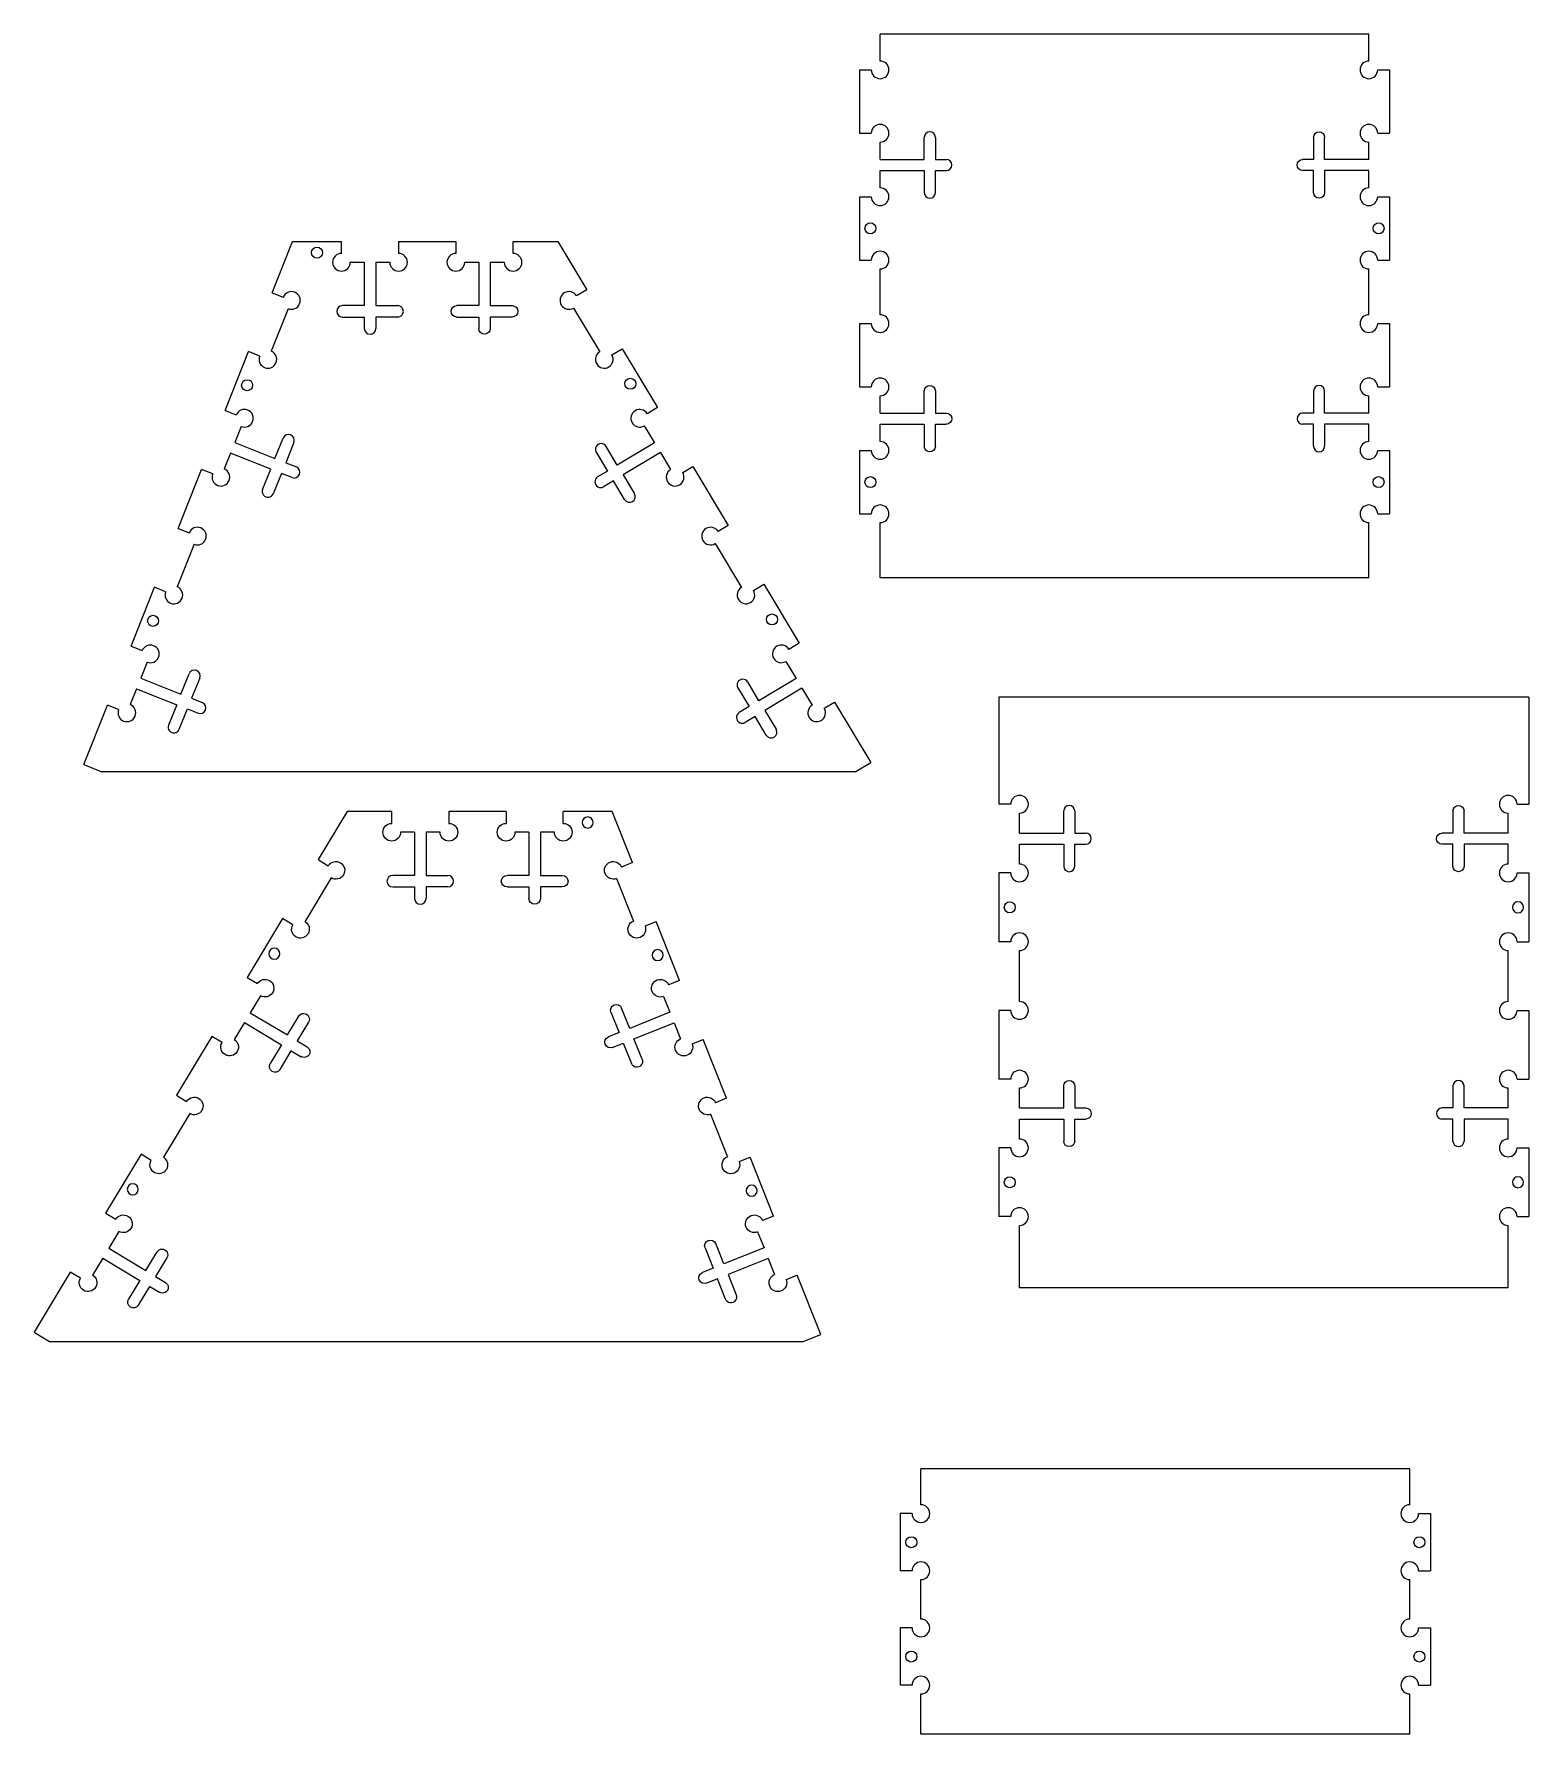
# Model space of a CAD drawing. Extents: x 41 to 901, y 169 to 1146.
import ezdxf

# ---------------------------------------------------------------- set-up
doc = ezdxf.new("R2010")
doc.units = 0
doc.header["$LTSCALE"] = 12.7
doc.layers.add('VISIBLE', color=7, linetype='CONTINUOUS')

msp = doc.modelspace()

# ---------------------------------------------------------------- linework, layer by layer
at = {"layer": 'VISIBLE'}
for p, q in [((527.76, 1130.55), (527.76, 1146.08)), ((808.69, 1146.08), (527.76, 1146.08)), ((808.69, 1130.55), (808.69, 1146.08)), ((515.83, 1125.47), (515.83, 1089.01)), ((515.83, 1125.47), (522.68, 1125.47)), ((813.77, 1125.47), (820.63, 1125.47)), ((820.63, 1125.47), (820.63, 1089.01)), ((515.83, 1089.01), (522.68, 1089.01)), ((553.16, 1073.95), (553.16, 1086.65)), ((559.51, 1086.65), (559.51, 1073.95)), ((776.94, 1086.65), (776.94, 1073.95)), ((783.29, 1073.95), (783.29, 1086.65)), ((813.77, 1089.01), (820.63, 1089.01)), ((527.76, 1073.95), (527.76, 1083.93)), ((808.69, 1073.95), (808.69, 1083.93)), ((527.76, 1073.95), (553.16, 1073.95)), ((527.76, 1057.62), (527.76, 1067.6)), ((527.76, 1067.6), (553.16, 1067.6)), ((553.16, 1067.6), (553.16, 1054.9)), ((559.51, 1073.95), (565.86, 1073.95)), ((559.51, 1054.9), (559.51, 1067.6)), ((559.51, 1067.6), (565.86, 1067.6)), ((776.94, 1073.95), (770.59, 1073.95)), ((776.94, 1067.6), (770.59, 1067.6)), ((776.94, 1054.9), (776.94, 1067.6)), ((808.69, 1073.95), (783.29, 1073.95)), ((783.29, 1067.6), (783.29, 1054.9)), ((808.69, 1067.6), (783.29, 1067.6)), ((808.69, 1057.62), (808.69, 1067.6)), ((515.83, 1052.54), (515.83, 1016.08)), ((515.83, 1052.54), (522.68, 1052.54)), ((813.77, 1052.54), (820.63, 1052.54)), ((820.63, 1052.54), (820.63, 1016.08)), ((178.28, 997.32), (190.03, 1026.76)), ((190.03, 1026.76), (218.13, 1026.76)), ((218.13, 1019.9), (218.13, 1026.76)), ((251, 1026.76), (283.87, 1026.76)), ((251, 1026.76), (251, 1019.9)), ((283.87, 1026.76), (283.87, 1019.9)), ((316.74, 1026.76), (342.43, 1026.76)), ((316.74, 1019.9), (316.74, 1026.76)), ((342.43, 1026.76), (359.09, 999.04)), ((223.21, 1014.82), (231.27, 1014.82)), ((231.27, 1014.82), (231.27, 989.93)), ((237.87, 1014.82), (237.87, 989.93)), ((237.87, 1014.82), (245.92, 1014.82)), ((288.95, 1014.82), (297, 1014.82)), ((297, 1014.82), (297, 989.93)), ((303.61, 1014.82), (303.61, 989.93)), ((303.61, 1014.82), (311.66, 1014.82)), ((515.83, 1016.08), (522.68, 1016.08)), ((527.76, 984.69), (527.76, 1011)), ((808.69, 984.69), (808.69, 1011)), ((813.77, 1016.08), (820.63, 1016.08)), ((178.28, 997.32), (184.65, 994.77)), ((359.09, 999.04), (353.21, 995.51)), ((187.49, 988.17), (177.74, 963.74)), ((231.27, 989.93), (218.69, 989.93)), ((237.87, 989.93), (250.44, 989.93)), ((297, 989.93), (284.43, 989.93)), ((303.61, 989.93), (316.18, 989.93)), ((351.47, 988.54), (366.59, 963.38)), ((218.69, 983.32), (231.27, 983.32)), ((231.27, 983.32), (231.27, 976.72)), ((237.87, 983.32), (237.87, 976.72)), ((250.44, 983.32), (237.87, 983.32)), ((284.43, 983.32), (297, 983.32)), ((297, 983.32), (297, 976.72)), ((303.61, 983.32), (303.61, 976.72)), ((316.18, 983.32), (303.61, 983.32)), ((515.83, 979.61), (515.83, 943.15)), ((515.83, 979.61), (522.68, 979.61)), ((813.77, 979.61), (820.63, 979.61)), ((820.63, 979.61), (820.63, 943.15)), ((151.25, 929.58), (164.77, 963.45)), ((171.14, 960.91), (164.77, 963.45)), ((373.56, 961.64), (379.44, 965.17)), ((379.44, 965.17), (399.79, 931.31)), ((515.83, 943.15), (522.68, 943.15)), ((553.16, 928.09), (553.16, 940.79)), ((559.51, 940.79), (559.51, 928.09)), ((776.94, 940.79), (776.94, 928.09)), ((783.29, 928.09), (783.29, 940.79)), ((813.77, 943.15), (820.63, 943.15)), ((151.25, 929.58), (157.62, 927.04)), ((399.79, 931.31), (393.91, 927.77)), ((527.76, 928.09), (527.76, 938.07)), ((808.69, 928.09), (808.69, 938.07)), ((160.46, 920.44), (156.8, 911.29)), ((392.17, 920.8), (398.03, 911.06)), ((527.76, 928.09), (553.16, 928.09)), ((527.76, 911.77), (527.76, 921.74)), ((527.76, 921.74), (553.16, 921.74)), ((553.16, 921.74), (553.16, 909.04)), ((559.51, 928.09), (565.86, 928.09)), ((559.51, 909.04), (559.51, 921.74)), ((559.51, 921.74), (565.86, 921.74)), ((776.94, 928.09), (770.59, 928.09)), ((776.94, 921.74), (770.59, 921.74)), ((776.94, 909.04), (776.94, 921.74)), ((808.69, 928.09), (783.29, 928.09)), ((783.29, 921.74), (783.29, 909.04)), ((808.69, 921.74), (783.29, 921.74)), ((808.69, 911.77), (808.69, 921.74)), ((156.8, 911.29), (179.92, 902.07)), ((179.92, 902.07), (184.58, 913.74)), ((190.72, 911.3), (186.06, 899.62)), ((376.7, 898.23), (370.22, 909.01)), ((398.03, 911.06), (376.7, 898.23)), ((154.36, 905.16), (150.71, 896.01)), ((177.48, 895.93), (154.36, 905.16)), ((186.06, 899.62), (192.19, 897.17)), ((364.56, 905.61), (371.04, 894.83)), ((401.43, 905.39), (380.1, 892.57)), ((401.43, 905.39), (407.29, 895.65)), ((515.83, 906.69), (515.83, 870.22)), ((515.83, 906.69), (522.68, 906.69)), ((813.77, 906.69), (820.63, 906.69)), ((820.63, 906.69), (820.63, 870.22)), ((124.22, 861.85), (137.74, 895.72)), ((144.1, 893.17), (137.74, 895.72)), ((172.82, 884.25), (177.48, 895.93)), ((183.61, 893.48), (178.95, 881.81)), ((189.74, 891.04), (183.61, 893.48)), ((371.04, 894.83), (365.37, 891.43)), ((380.1, 892.57), (386.57, 881.8)), ((414.26, 893.91), (420.14, 897.44)), ((420.14, 897.44), (440.49, 863.57)), ((374.44, 889.17), (368.78, 885.77)), ((380.91, 878.39), (374.44, 889.17)), ((515.83, 870.22), (522.68, 870.22)), ((813.77, 870.22), (820.63, 870.22)), ((124.22, 861.85), (130.59, 859.31)), ((440.49, 863.57), (434.61, 860.04)), ((527.76, 833.41), (527.76, 865.14)), ((808.69, 833.41), (808.69, 865.14)), ((133.42, 852.71), (123.68, 828.28)), ((432.88, 853.07), (447.99, 827.91)), ((808.69, 833.41), (527.76, 833.41)), ((97.19, 794.12), (110.7, 827.98)), ((117.07, 825.44), (110.7, 827.98)), ((454.97, 826.17), (460.84, 829.71)), ((460.84, 829.71), (481.19, 795.84)), ((97.19, 794.12), (103.56, 791.57)), ((481.19, 795.84), (475.32, 792.31)), ((106.39, 784.97), (102.74, 775.82)), ((473.58, 785.34), (479.44, 775.59)), ((102.74, 775.82), (125.86, 766.6)), ((125.86, 766.6), (130.52, 778.28)), ((136.66, 775.83), (132, 764.15)), ((458.1, 762.77), (451.63, 773.54)), ((479.44, 775.59), (458.1, 762.77)), ((100.3, 769.69), (96.64, 760.54)), ((100.3, 769.69), (123.41, 760.47)), ((132, 764.15), (138.13, 761.7)), ((445.96, 770.14), (452.44, 759.37)), ((482.84, 769.93), (461.5, 757.11)), ((482.84, 769.93), (488.7, 760.18)), ((595.94, 764.86), (595.94, 703.25)), ((900.74, 764.86), (595.94, 764.86)), ((900.74, 764.86), (900.74, 703.25)), ((70.03, 726.06), (83.67, 760.25)), ((90.04, 757.71), (83.67, 760.25)), ((123.41, 760.47), (118.75, 748.79)), ((124.89, 746.34), (129.55, 758.02)), ((129.55, 758.02), (135.68, 755.57)), ((452.44, 759.37), (446.78, 755.96)), ((455.84, 753.7), (450.18, 750.3)), ((462.32, 742.93), (455.84, 753.7)), ((461.5, 757.11), (467.98, 746.33)), ((495.67, 758.44), (501.55, 761.97)), ((501.55, 761.97), (522.36, 727.34)), ((70.03, 726.06), (80.3, 721.96)), ((513.41, 721.96), (522.36, 727.34)), ((513.41, 721.96), (80.3, 721.96)), ((221.32, 699.11), (204.66, 671.4)), ((247.01, 699.11), (221.32, 699.11)), ((247.01, 692.25), (247.01, 699.11)), ((279.88, 699.11), (279.88, 692.25)), ((312.75, 699.11), (279.88, 699.11)), ((312.75, 699.11), (312.75, 692.25)), ((345.62, 692.25), (345.62, 699.11)), ((373.72, 699.11), (345.62, 699.11)), ((385.47, 669.67), (373.72, 699.11)), ((602.8, 703.25), (595.94, 703.25)), ((607.88, 686.67), (607.88, 698.17)), ((633.28, 686.67), (633.28, 699.37)), ((639.63, 699.37), (639.63, 686.67)), ((857.06, 699.37), (857.06, 686.67)), ((863.41, 686.67), (863.41, 699.37)), ((888.81, 686.67), (888.81, 698.17)), ((893.89, 703.25), (900.74, 703.25)), ((260.15, 687.17), (252.09, 687.17)), ((260.15, 687.17), (260.15, 662.28)), ((266.75, 687.17), (266.75, 662.28)), ((274.8, 687.17), (266.75, 687.17)), ((325.88, 687.17), (317.83, 687.17)), ((325.88, 687.17), (325.88, 662.28)), ((332.49, 687.17), (332.49, 662.28)), ((340.54, 687.17), (332.49, 687.17)), ((607.88, 686.67), (633.28, 686.67)), ((639.63, 686.67), (645.98, 686.67)), ((857.06, 686.67), (850.71, 686.67)), ((888.81, 686.67), (863.41, 686.67)), ((607.88, 668.82), (607.88, 680.32)), ((607.88, 680.32), (633.28, 680.32)), ((633.28, 680.32), (633.28, 667.62)), ((639.63, 667.62), (639.63, 680.32)), ((639.63, 680.32), (645.98, 680.32)), ((857.06, 680.32), (850.71, 680.32)), ((857.06, 667.62), (857.06, 680.32)), ((863.41, 680.32), (863.41, 667.62)), ((888.81, 680.32), (863.41, 680.32)), ((888.81, 668.82), (888.81, 680.32)), ((204.66, 671.4), (210.54, 667.86)), ((385.47, 669.67), (379.1, 667.13)), ((212.28, 660.89), (197.16, 635.73)), ((260.15, 662.28), (247.57, 662.28)), ((247.57, 655.68), (260.15, 655.68)), ((260.15, 655.68), (260.15, 649.07)), ((266.75, 662.28), (279.32, 662.28)), ((266.75, 655.68), (266.75, 649.07)), ((279.32, 655.68), (266.75, 655.68)), ((325.88, 662.28), (313.31, 662.28)), ((313.31, 655.68), (325.88, 655.68)), ((325.88, 655.68), (325.88, 649.07)), ((332.49, 662.28), (345.06, 662.28)), ((332.49, 655.68), (332.49, 649.07)), ((345.06, 655.68), (332.49, 655.68)), ((376.27, 660.53), (386.02, 636.1)), ((595.94, 663.74), (595.94, 624.23)), ((602.8, 663.74), (595.94, 663.74)), ((893.89, 663.74), (900.74, 663.74)), ((900.74, 663.74), (900.74, 624.23)), ((184.31, 637.53), (163.96, 603.66)), ((190.19, 634), (184.31, 637.53)), ((392.62, 633.26), (398.99, 635.8)), ((412.5, 601.94), (398.99, 635.8)), ((602.8, 624.23), (595.94, 624.23)), ((607.88, 589.79), (607.88, 619.15)), ((888.81, 589.79), (888.81, 619.15)), ((893.89, 624.23), (900.74, 624.23)), ((163.96, 603.66), (169.84, 600.13)), ((412.5, 601.94), (406.13, 599.4)), ((171.58, 593.16), (165.72, 583.41)), ((403.3, 592.79), (406.95, 583.65)), ((162.32, 577.75), (156.46, 568)), ((162.32, 577.75), (183.65, 564.93)), ((165.72, 583.41), (187.06, 570.59)), ((187.06, 570.59), (193.53, 581.37)), ((199.19, 577.96), (192.72, 567.19)), ((373.03, 583.65), (377.69, 571.97)), ((383.83, 574.42), (379.17, 586.1)), ((406.95, 583.65), (383.83, 574.42)), ((386.28, 568.29), (409.4, 577.51)), ((409.4, 577.51), (413.05, 568.36)), ((595.94, 584.71), (595.94, 545.2)), ((602.8, 584.71), (595.94, 584.71)), ((893.89, 584.71), (900.74, 584.71)), ((900.74, 584.71), (900.74, 545.2)), ((143.61, 569.8), (123.26, 535.93)), ((149.49, 566.26), (143.61, 569.8)), ((192.72, 567.19), (198.38, 563.79)), ((377.69, 571.97), (371.56, 569.52)), ((390.94, 556.61), (386.28, 568.29)), ((419.65, 565.53), (426.02, 568.07)), ((439.53, 534.2), (426.02, 568.07)), ((183.65, 564.93), (177.18, 554.15)), ((182.84, 550.75), (189.31, 561.53)), ((189.31, 561.53), (194.98, 558.12)), ((374.01, 563.39), (380.14, 565.84)), ((380.14, 565.84), (384.8, 554.16)), ((602.8, 545.2), (595.94, 545.2)), ((607.88, 528.62), (607.88, 540.12)), ((633.28, 528.62), (633.28, 541.32)), ((639.63, 541.32), (639.63, 528.62)), ((857.06, 541.32), (857.06, 528.62)), ((863.41, 528.62), (863.41, 541.32)), ((888.81, 528.62), (888.81, 540.12)), ((893.89, 545.2), (900.74, 545.2)), ((123.26, 535.93), (129.14, 532.4)), ((439.53, 534.2), (433.16, 531.66)), ((607.88, 528.62), (633.28, 528.62)), ((639.63, 528.62), (645.98, 528.62)), ((857.06, 528.62), (850.71, 528.62)), ((888.81, 528.62), (863.41, 528.62)), ((130.88, 525.43), (115.76, 500.27)), ((430.33, 525.06), (440.08, 500.63)), ((607.88, 510.77), (607.88, 522.27)), ((607.88, 522.27), (633.28, 522.27)), ((633.28, 522.27), (633.28, 509.57)), ((639.63, 509.57), (639.63, 522.27)), ((639.63, 522.27), (645.98, 522.27)), ((857.06, 522.27), (850.71, 522.27)), ((857.06, 509.57), (857.06, 522.27)), ((863.41, 522.27), (863.41, 509.57)), ((888.81, 522.27), (863.41, 522.27)), ((888.81, 510.77), (888.81, 522.27)), ((102.91, 502.06), (82.56, 468.2)), ((108.79, 498.53), (102.91, 502.06)), ((446.68, 497.8), (453.05, 500.34)), ((466.56, 466.47), (453.05, 500.34)), ((595.94, 505.69), (595.94, 466.18)), ((602.8, 505.69), (595.94, 505.69)), ((893.89, 505.69), (900.74, 505.69)), ((900.74, 505.69), (900.74, 466.18)), ((82.56, 468.2), (88.44, 464.66)), ((466.56, 466.47), (460.19, 463.93)), ((602.8, 466.18), (595.94, 466.18)), ((607.88, 425.14), (607.88, 461.1)), ((888.81, 425.14), (888.81, 461.1)), ((893.89, 466.18), (900.74, 466.18)), ((90.17, 457.69), (84.31, 447.94)), ((437.89, 438.95), (433.23, 450.63)), ((457.36, 457.33), (461.01, 448.18)), ((80.91, 442.28), (75.05, 432.53)), ((80.91, 442.28), (102.25, 429.46)), ((84.31, 447.94), (105.65, 435.12)), ((105.65, 435.12), (112.13, 445.9)), ((117.79, 442.5), (111.31, 431.72)), ((427.1, 448.18), (431.76, 436.51)), ((461.01, 448.18), (437.89, 438.95)), ((463.46, 442.05), (440.34, 432.82)), ((463.46, 442.05), (467.11, 432.9)), ((62.21, 434.33), (41.39, 399.69)), ((68.08, 430.8), (62.21, 434.33)), ((111.31, 431.72), (116.97, 428.32)), ((431.76, 436.51), (425.62, 434.06)), ((434.2, 430.37), (428.07, 427.92)), ((438.86, 418.69), (434.2, 430.37)), ((440.34, 432.82), (445, 421.14)), ((473.71, 430.06), (480.08, 432.6)), ((493.72, 398.41), (480.08, 432.6)), ((102.25, 429.46), (95.77, 418.68)), ((101.43, 415.28), (107.91, 426.06)), ((107.91, 426.06), (113.57, 422.66)), ((888.81, 425.14), (607.88, 425.14)), ((41.39, 399.69), (50.35, 394.31)), ((50.35, 394.31), (483.45, 394.31)), ((483.45, 394.31), (493.72, 398.41)), ((551.25, 300.51), (551.25, 321.12)), ((832.17, 321.12), (551.25, 321.12)), ((832.17, 300.51), (832.17, 321.12)), ((546.17, 295.43), (539.31, 295.43)), ((539.31, 295.43), (539.31, 262.56)), ((837.25, 295.43), (844.11, 295.43)), ((844.11, 295.43), (844.11, 262.56)), ((546.17, 262.56), (539.31, 262.56)), ((551.25, 234.77), (551.25, 257.48)), ((832.17, 234.77), (832.17, 257.48)), ((837.25, 262.56), (844.11, 262.56)), ((546.17, 229.69), (539.31, 229.69)), ((539.31, 229.69), (539.31, 196.82)), ((837.25, 229.69), (844.11, 229.69)), ((844.11, 229.69), (844.11, 196.82)), ((546.17, 196.82), (539.31, 196.82)), ((837.25, 196.82), (844.11, 196.82)), ((551.25, 168.72), (551.25, 191.74)), ((832.17, 168.72), (832.17, 191.74)), ((832.17, 168.72), (551.25, 168.72))]:
    msp.add_line(p, q, dxfattribs=at)
for centre in [(522.18, 1034.31), (814.28, 1034.31), (204.08, 1020.41), (384.17, 944.97), (163.91, 944.16), (522.18, 888.45), (814.28, 888.45), (109.84, 808.7), (465.58, 809.5), (602.29, 643.98), (602.29, 485.94), (545.66, 278.99), (837.76, 278.99), (545.66, 213.26), (837.76, 213.26)]:
    msp.add_circle(centre, 3.17, dxfattribs=at)
at = {"layer": 'VISIBLE', "extrusion": (1.22465e-16, 6.12323e-17, -1)}
for centre in [(-359.67, 692.76), (-179.58, 617.32), (-399.85, 616.52), (-98.18, 481.86), (-453.91, 481.05)]:
    msp.add_circle(centre, 3.17, dxfattribs=at)
at = {"layer": 'VISIBLE', "extrusion": (0, 6.12323e-17, -1)}
for centre in [(-894.39, 643.98), (-894.39, 485.94)]:
    msp.add_circle(centre, 3.17, dxfattribs=at)
at = {"layer": 'VISIBLE'}
for centre, radius, start, end in [((527.76, 1125.47), 5.08, 180, 90), ((808.69, 1125.47), 5.08, 90, 0), ((527.76, 1089.01), 5.08, 270, 180), ((556.34, 1086.65), 3.17, 0, 180), ((808.69, 1089.01), 5.08, 0, 270), ((565.86, 1070.77), 3.17, 270, 90), ((527.76, 1052.54), 5.08, 180, 90), ((808.69, 1052.54), 5.08, 90, 0), ((556.34, 1054.9), 3.17, 180, 0), ((218.13, 1014.82), 5.08, 90, 0), ((251, 1014.82), 5.08, 180, 90), ((283.87, 1014.82), 5.08, 90, 0), ((316.74, 1014.82), 5.08, 180, 90), ((527.76, 1016.08), 5.08, 270, 180), ((808.69, 1016.08), 5.08, 0, 270), ((189.37, 992.89), 5.08, 248.2443, 158.2443), ((348.85, 992.89), 5.08, 31.00272, 301.00272), ((218.69, 986.63), 3.3, 90, 270), ((250.44, 986.63), 3.3, 270, 90), ((527.76, 979.61), 5.08, 180, 90), ((808.69, 979.61), 5.08, 90, 0), ((234.57, 976.72), 3.3, 180, 0), ((175.85, 959.02), 5.08, 158.2443, 68.2443), ((369.21, 959.02), 5.08, 121.00272, 31.00272), ((527.76, 943.15), 5.08, 270, 180), ((808.69, 943.15), 5.08, 0, 270), ((780.11, 940.79), 3.17, 0, 180), ((162.34, 925.16), 5.08, 248.2443, 158.2443), ((389.56, 925.16), 5.08, 31.00272, 301.00272), ((770.59, 924.92), 3.17, 90, 270), ((187.65, 912.52), 3.3, 338.2443, 158.2443), ((367.39, 907.31), 3.3, 31.00272, 211.00272), ((527.76, 906.69), 5.08, 180, 90), ((780.11, 909.04), 3.17, 180, 0), ((808.69, 906.69), 5.08, 90, 0), ((148.82, 891.29), 5.08, 158.2443, 68.2443), ((190.97, 894.1), 3.3, 248.2443, 68.2443), ((367.08, 888.6), 3.3, 121.00272, 301.00272), ((409.91, 891.29), 5.08, 121.00272, 31.00272), ((175.88, 883.03), 3.3, 158.2443, 338.2443), ((383.74, 880.1), 3.3, 211.00272, 31.00272), ((527.76, 870.22), 5.08, 270, 180), ((808.69, 870.22), 5.08, 0, 270), ((135.31, 857.42), 5.08, 248.2443, 158.2443), ((430.26, 857.42), 5.08, 31.00272, 301.00272), ((121.79, 823.56), 5.08, 158.2443, 68.2443), ((450.61, 823.56), 5.08, 121.00272, 31.00272), ((108.28, 789.69), 5.08, 248.2443, 158.2443), ((470.96, 789.69), 5.08, 31.00272, 301.00272), ((133.59, 777.05), 3.3, 338.2443, 158.2443), ((448.79, 771.84), 3.3, 31.00272, 211.00272), ((94.76, 755.82), 5.08, 158.2443, 68.2443), ((136.91, 758.64), 3.3, 248.2443, 68.2443), ((448.48, 753.13), 3.3, 121.00272, 301.00272), ((491.31, 755.82), 5.08, 121.00272, 31.00272), ((121.82, 747.56), 3.3, 158.2443, 338.2443), ((465.15, 744.63), 3.3, 211.00272, 31.00272), ((607.88, 703.25), 5.08, 270, 180), ((888.81, 703.25), 5.08, 0, 270), ((636.46, 699.37), 3.17, 0, 180), ((645.98, 683.49), 3.17, 270, 90), ((607.88, 663.74), 5.08, 180, 90), ((636.46, 667.62), 3.17, 180, 0), ((888.81, 663.74), 5.08, 90, 0), ((247.57, 658.98), 3.3, 90, 270), ((279.32, 658.98), 3.3, 270, 90), ((263.45, 649.07), 3.3, 180, 0), ((607.88, 624.23), 5.08, 270, 180), ((888.81, 624.23), 5.08, 0, 270), ((607.88, 584.71), 5.08, 180, 90), ((888.81, 584.71), 5.08, 90, 0), ((607.88, 545.2), 5.08, 270, 180), ((888.81, 545.2), 5.08, 0, 270), ((860.23, 541.32), 3.17, 0, 180), ((850.71, 525.45), 3.17, 90, 270), ((607.88, 505.69), 5.08, 180, 90), ((860.23, 509.57), 3.17, 180, 0), ((888.81, 505.69), 5.08, 90, 0), ((607.88, 466.18), 5.08, 270, 180), ((888.81, 466.18), 5.08, 0, 270), ((551.25, 295.43), 5.08, 180, 90), ((832.17, 295.43), 5.08, 90, 0), ((551.25, 262.56), 5.08, 270, 180), ((832.17, 262.56), 5.08, 0, 270), ((551.25, 229.69), 5.08, 180, 90), ((832.17, 229.69), 5.08, 90, 0), ((551.25, 196.82), 5.08, 270, 180), ((832.17, 196.82), 5.08, 0, 270)]:
    msp.add_arc(centre, radius, start, end, dxfattribs=at)
at = {"layer": 'VISIBLE', "extrusion": (0, 6.12323e-17, -1)}
for centre, radius, start, end in [((-780.11, 1086.65), 3.17, 0, 180), ((-770.59, 1070.77), 3.17, 270, 90), ((-780.11, 1054.9), 3.17, 180, 0), ((-284.43, 986.63), 3.3, 270, 90), ((-316.18, 986.63), 3.3, 90, 270), ((-300.3, 976.72), 3.3, 180, 0), ((-556.34, 940.79), 3.17, 0, 180), ((-565.86, 924.92), 3.17, 90, 270), ((-556.34, 909.04), 3.17, 180, 0), ((-860.23, 699.37), 3.17, 0, 180), ((-850.71, 683.49), 3.17, 270, 90), ((-860.23, 667.62), 3.17, 180, 0), ((-636.46, 541.32), 3.17, 0, 180), ((-645.98, 525.45), 3.17, 90, 270), ((-636.46, 509.57), 3.17, 180, 0)]:
    msp.add_arc(centre, radius, start, end, dxfattribs=at)
at = {"layer": 'VISIBLE', "extrusion": (1.22465e-16, 6.12323e-17, -1)}
for centre, radius, start, end in [((-247.01, 687.17), 5.08, 180, 90), ((-279.88, 687.17), 5.08, 90, 0), ((-312.75, 687.17), 5.08, 180, 90), ((-345.62, 687.17), 5.08, 90, 0), ((-214.9, 665.25), 5.08, 31.00272, 301.00272), ((-374.38, 665.25), 5.08, 248.2443, 158.2443), ((-313.31, 658.98), 3.3, 270, 90), ((-345.06, 658.98), 3.3, 90, 270), ((-329.18, 649.07), 3.3, 180, 0), ((-194.55, 631.38), 5.08, 121.00272, 31.00272), ((-387.9, 631.38), 5.08, 158.2443, 68.2443), ((-174.19, 597.51), 5.08, 31.00272, 301.00272), ((-401.41, 597.51), 5.08, 248.2443, 158.2443), ((-376.1, 584.87), 3.3, 338.2443, 158.2443), ((-196.36, 579.66), 3.3, 31.00272, 211.00272), ((-153.84, 563.65), 5.08, 121.00272, 31.00272), ((-372.79, 566.46), 3.3, 248.2443, 68.2443), ((-414.93, 563.65), 5.08, 158.2443, 68.2443), ((-196.68, 560.96), 3.3, 121.00272, 301.00272), ((-180.01, 552.45), 3.3, 211.00272, 31.00272), ((-387.87, 555.39), 3.3, 158.2443, 338.2443), ((-133.49, 529.78), 5.08, 31.00272, 301.00272), ((-428.44, 529.78), 5.08, 248.2443, 158.2443), ((-113.14, 495.91), 5.08, 121.00272, 31.00272), ((-441.96, 495.91), 5.08, 158.2443, 68.2443), ((-92.79, 462.05), 5.08, 31.00272, 301.00272), ((-455.47, 462.05), 5.08, 248.2443, 158.2443), ((-430.16, 449.41), 3.3, 338.2443, 158.2443), ((-114.96, 444.2), 3.3, 31.00272, 211.00272), ((-72.44, 428.18), 5.08, 121.00272, 31.00272), ((-426.85, 430.99), 3.3, 248.2443, 68.2443), ((-468.99, 428.18), 5.08, 158.2443, 68.2443), ((-115.27, 425.49), 3.3, 121.00272, 301.00272), ((-441.93, 419.92), 3.3, 158.2443, 338.2443), ((-98.6, 416.98), 3.3, 211.00272, 31.00272)]:
    msp.add_arc(centre, radius, start, end, dxfattribs=at)

doc.saveas('drawing.dxf')
